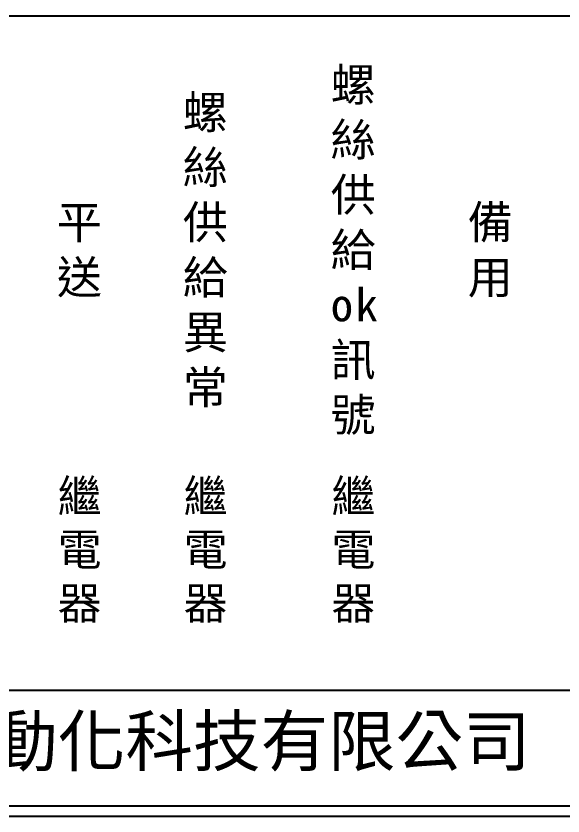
# Model space of a CAD drawing. Extents: x 889 to 1176, y 251 to 455.
# Drawn here: x 955.3 to 1021.6, y 251.2 to 348.2 of the extents above; entities that cross this region are included whole.
import ezdxf

# ---------------------------------------------------------------- set-up
doc = ezdxf.new("R2010")
doc.units = 0
doc.layers.add('圖框層', color=7, linetype='CONTINUOUS')
doc.layers.add('標尺寸層', color=3, linetype='CONTINUOUS')
doc.styles.add('CNS', font='romanc.shx', dxfattribs={"bigfont": 'chineset.shx'})
doc.styles.add('STSL', font='kaiu.ttf')

msp = doc.modelspace()

# ---------------------------------------------------------------- linework, layer by layer
at = {"layer": '圖框層', "color": 7}
for p, q in [((890.321, 266.445), (1174.821, 266.445)), ((890.321, 252.445), (1174.821, 252.445)), ((889.071, 251.195), (1176.071, 251.195))]:
    msp.add_line(p, q, dxfattribs=at)
at = {"layer": '標尺寸層', "color": 7}
msp.add_line((893.818, 348.153), (1171.69, 348.153), dxfattribs=at)

# ---------------------------------------------------------------- texts
at = {"layer": '圖框層', "color": 4, "style": 'STSL'}
msp.add_text('泓陞自動化科技有限公司', height=6, dxfattribs=at).set_placement((927.675, 257.271))
at = {"layer": '標尺寸層', "color": 7, "attachment_point": 5, "style": 'CNS'}
for s, insert, char_height, width in [('{\\fDFKai-SB|b0|i0|c136|p65;\\T1.1;\\C0;螺絲供給ok訊號}', (996.461, 319.598), 4, 2.84806), ('{\\fDFKai-SB|b0|i0|c136|p65;\\T1.1;\\C0;螺絲供給異常}', (978.547, 319.598), 4, 2.84806), ('{\\fDFKai-SB|b0|i0|c136|p65;\\T1.1;\\C0;平送}', (963.288, 319.598), 4, 2.84806), ('{\\fDFKai-SB|b0|i0|c136|p65;\\T1.1;\\C0;備用}', (1013.073, 319.598), 4, 2.84806), ('{\\fDFKai-SB|b0|i0|c136|p65;繼電器}', (963.05, 283.273), 3.9, 8.6627), ('{\\fDFKai-SB|b0|i0|c136|p65;繼電器}', (978.309, 283.273), 3.9, 8.6627), ('{\\fDFKai-SB|b0|i0|c136|p65;繼電器}', (996.222, 283.273), 3.9, 8.6627)]:
    msp.add_mtext(s, dxfattribs=dict(at, insert=insert, char_height=char_height, width=width))

doc.saveas('drawing.dxf')
